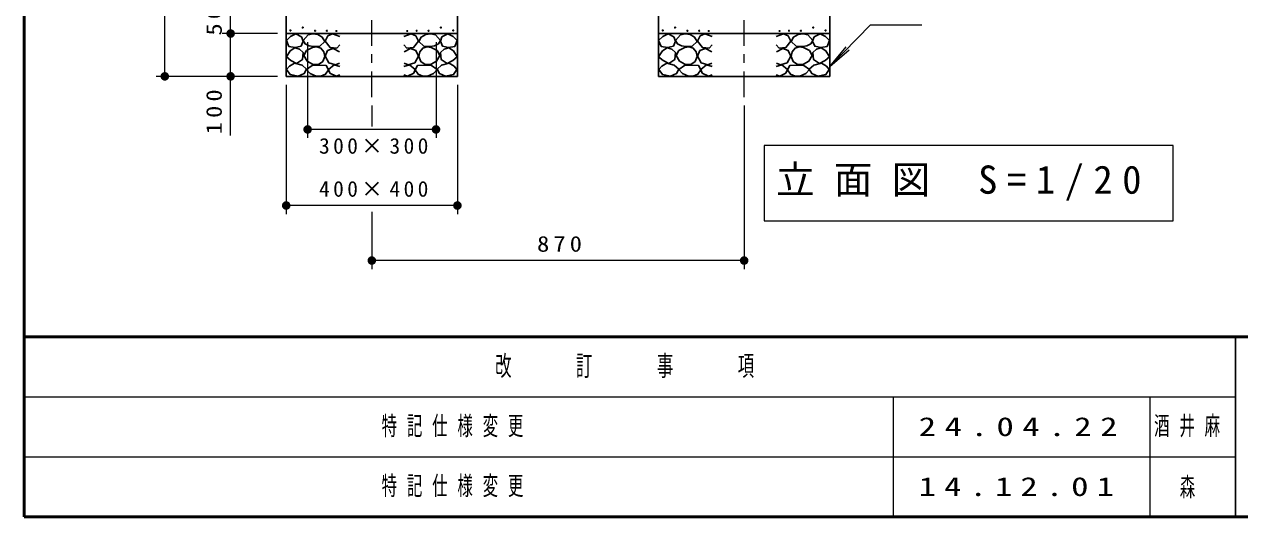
# Model space of a CAD drawing. Units: millimetres on the paper, scale 1:20. Extents: x -805 to -420, y 0 to 267.
# Drawn here: x -805 to -663, y 0 to 57.5 of the extents above; entities that cross this region are included whole.
import ezdxf
from ezdxf.enums import TextEntityAlignment as Align

# ---------------------------------------------------------------- set-up
doc = ezdxf.new("R2010")
doc.units = ezdxf.units.MM
doc.linetypes.add('USER2', pattern=[6, 3, -1, 1, -1])
doc.layers.add('LY_1', color=7, linetype='Continuous', lineweight=25)
doc.styles.add('ＭＳ ゴシック', font='')
doc.styles.get('ＭＳ ゴシック').set_extended_font_data('MS Gothic')

# ---------------------------------------------------------------- blocks, each defined once
blk = doc.blocks.new('filled_dot')
at = {"color": 0, "linetype": 'Continuous', "lineweight": -2, "const_width": 1.25}
blk.add_lwpolyline([(-0.625, 0, 1), (0.625, 0, 1)], format="xyb", close=True, dxfattribs=at)

msp = doc.modelspace()

# ---------------------------------------------------------------- linework, layer by layer
at = {"layer": 'LY_1', "lineweight": 50}
for p, q in [((-805, 267), (-805, 0)), ((-805, 21), (-420, 21)), ((-805, 0), (-420, 0))]:
    msp.add_line(p, q, dxfattribs=at)
at = {"layer": 'LY_1', "lineweight": 13}
for p, q in [((-788.583, 51.424), (-788.583, 78.924)), ((-780.894, 56.424), (-780.894, 58.924)), ((-706.122, 57.452), (-710.898, 52.571)), ((-706.122, 57.452), (-700.122, 57.452)), ((-775.399, 56.424), (-781.894, 56.424)), ((-775.399, 56.424), (-781.894, 56.424)), ((-780.894, 44.52), (-780.894, 56.424)), ((-771.899, 55.424), (-771.899, 44.225)), ((-756.899, 55.424), (-756.899, 44.225)), ((-710.898, 52.571), (-708.995, 54.89)), ((-710.898, 52.571), (-708.621, 54.524)), ((-775.399, 51.424), (-789.583, 51.424)), ((-775.399, 51.424), (-781.894, 51.424)), ((-774.399, 50.424), (-774.399, 35.338)), ((-754.399, 50.424), (-754.399, 35.338)), ((-764.399, 48), (-764.399, 45.585)), ((-720.898, 48), (-720.898, 28.911)), ((-756.899, 45.225), (-771.899, 45.225)), ((-718.567, 43.362), (-718.567, 34.562)), ((-670.767, 43.362), (-718.567, 43.362)), ((-670.767, 34.562), (-670.767, 43.362)), ((-754.399, 36.338), (-774.399, 36.338)), ((-764.399, 35.585), (-764.399, 28.911)), ((-718.567, 34.562), (-670.767, 34.562)), ((-720.898, 29.911), (-764.399, 29.911)), ((-805, 14), (-663.5, 14)), ((-703.5, 14), (-703.5, 0)), ((-673.5, 14), (-673.5, 0)), ((-805, 7), (-663.5, 7))]:
    msp.add_line(p, q, dxfattribs=at)
at = {"layer": 'LY_1', "linetype": 'USER2', "lineweight": 13}
for p, q in [((-764.399, 49), (-764.399, 78.924)), ((-720.898, 49), (-720.898, 78.924))]:
    msp.add_line(p, q, dxfattribs=at)
at = {"layer": 'LY_1'}
for p, q in [((-774.399, 58.924), (-774.399, 51.424)), ((-754.399, 58.924), (-754.399, 51.424)), ((-730.898, 58.924), (-730.898, 51.424)), ((-710.898, 58.924), (-710.898, 51.424)), ((-774.399, 56.424), (-754.399, 56.424)), ((-710.898, 56.424), (-730.898, 56.424)), ((-774.399, 51.424), (-754.399, 51.424)), ((-710.898, 51.424), (-730.898, 51.424)), ((-663.5, 21), (-663.5, 0))]:
    msp.add_line(p, q, dxfattribs=at)
for points in [[(-773.276, 56.394), (-773.91, 56.093), (-774.385, 55.618), (-774.084, 54.921), (-773.356, 54.778), (-772.658, 54.937), (-772.405, 55.523), (-772.595, 56.03)], [(-771.305, 56.399), (-771.832, 56.263), (-772.413, 55.628), (-772.184, 55.209), (-771.726, 54.972), (-771.21, 54.899), (-770.467, 54.966), (-769.9, 55.507), (-770.183, 56.007), (-770.717, 56.317)], [(-757.492, 56.399), (-756.965, 56.263), (-756.384, 55.628), (-756.614, 55.209), (-757.071, 54.972), (-757.587, 54.899), (-758.33, 54.966), (-758.898, 55.507), (-758.614, 56.007), (-758.081, 56.317)], [(-755.521, 56.394), (-754.887, 56.093), (-754.412, 55.618), (-754.713, 54.921), (-755.442, 54.778), (-756.139, 54.937), (-756.392, 55.523), (-756.202, 56.03)], [(-729.776, 56.394), (-730.41, 56.093), (-730.885, 55.618), (-730.584, 54.921), (-729.855, 54.778), (-729.158, 54.937), (-728.905, 55.523), (-729.095, 56.03)], [(-727.805, 56.399), (-728.332, 56.263), (-728.913, 55.628), (-728.683, 55.209), (-728.226, 54.972), (-727.71, 54.899), (-726.967, 54.966), (-726.399, 55.507), (-726.683, 56.007), (-727.216, 56.317)], [(-713.992, 56.399), (-713.465, 56.263), (-712.884, 55.628), (-713.113, 55.209), (-713.571, 54.972), (-714.087, 54.899), (-714.83, 54.966), (-715.397, 55.507), (-715.114, 56.007), (-714.58, 56.317)], [(-712.021, 56.394), (-711.387, 56.093), (-710.912, 55.618), (-711.213, 54.921), (-711.941, 54.778), (-712.639, 54.937), (-712.892, 55.523), (-712.702, 56.03)], [(-773.403, 54.746), (-773.942, 54.398), (-774.385, 53.717), (-773.878, 53.257), (-773.213, 52.94), (-772.516, 53.384), (-772.437, 54.224), (-772.845, 54.586)], [(-771.94, 53.182), (-771.319, 52.837), (-770.643, 52.79), (-770.129, 53.152), (-769.886, 53.75), (-769.998, 54.287), (-770.346, 54.696), (-770.811, 54.86), (-771.346, 54.804), (-772.035, 54.435), (-772.332, 53.858)], [(-756.857, 53.182), (-757.479, 52.837), (-758.155, 52.79), (-758.668, 53.152), (-758.911, 53.75), (-758.8, 54.287), (-758.452, 54.696), (-757.986, 54.86), (-757.452, 54.804), (-756.762, 54.435), (-756.465, 53.858)], [(-755.394, 54.746), (-754.856, 54.398), (-754.412, 53.717), (-754.919, 53.257), (-755.585, 52.94), (-756.282, 53.384), (-756.361, 54.224), (-755.953, 54.586)], [(-729.903, 54.746), (-730.441, 54.398), (-730.885, 53.717), (-730.378, 53.257), (-729.712, 52.94), (-729.015, 53.384), (-728.936, 54.224), (-729.344, 54.586)], [(-728.44, 53.182), (-727.818, 52.837), (-727.142, 52.79), (-726.629, 53.152), (-726.386, 53.75), (-726.497, 54.287), (-726.845, 54.696), (-727.311, 54.86), (-727.845, 54.804), (-728.535, 54.435), (-728.832, 53.858)], [(-713.357, 53.182), (-713.978, 52.837), (-714.654, 52.79), (-715.168, 53.152), (-715.411, 53.75), (-715.299, 54.287), (-714.951, 54.696), (-714.486, 54.86), (-713.951, 54.804), (-713.262, 54.435), (-712.965, 53.858)], [(-711.894, 54.746), (-711.355, 54.398), (-710.912, 53.717), (-711.419, 53.257), (-712.084, 52.94), (-712.781, 53.384), (-712.86, 54.224), (-712.452, 54.586)], [(-773.444, 52.95), (-774.013, 52.631), (-774.351, 52.208), (-773.947, 51.642), (-773.004, 51.439), (-772.289, 51.758), (-772.015, 52.263), (-772.555, 52.719)], [(-770.589, 52.743), (-771.373, 52.702), (-772.035, 52.229), (-771.602, 51.77), (-770.913, 51.459), (-770.348, 51.451), (-769.805, 51.675), (-769.467, 52.202), (-769.724, 52.689)], [(-758.209, 52.743), (-757.425, 52.702), (-756.763, 52.229), (-757.195, 51.77), (-757.884, 51.459), (-758.449, 51.451), (-758.992, 51.675), (-759.33, 52.202), (-759.074, 52.689)], [(-755.353, 52.95), (-754.785, 52.631), (-754.447, 52.208), (-754.85, 51.642), (-755.793, 51.439), (-756.509, 51.758), (-756.782, 52.263), (-756.243, 52.719)], [(-729.944, 52.95), (-730.512, 52.631), (-730.85, 52.208), (-730.447, 51.642), (-729.504, 51.439), (-728.788, 51.758), (-728.515, 52.263), (-729.054, 52.719)], [(-727.088, 52.743), (-727.872, 52.702), (-728.534, 52.229), (-728.102, 51.77), (-727.413, 51.459), (-726.848, 51.451), (-726.305, 51.675), (-725.967, 52.202), (-726.223, 52.689)], [(-714.708, 52.743), (-713.924, 52.702), (-713.262, 52.229), (-713.695, 51.77), (-714.384, 51.459), (-714.949, 51.451), (-715.492, 51.675), (-715.83, 52.202), (-715.573, 52.689)], [(-711.853, 52.95), (-711.284, 52.631), (-710.946, 52.208), (-711.35, 51.642), (-712.293, 51.439), (-713.008, 51.758), (-713.282, 52.263), (-712.742, 52.719)]]:
    msp.add_lwpolyline(points, close=True, dxfattribs=at)
for points in [[(-768.149, 56.089), (-769.004, 56.406), (-769.543, 56.136), (-769.86, 55.534), (-769.274, 54.774), (-768.497, 54.711), (-768.149, 55.107)], [(-760.649, 56.089), (-759.793, 56.406), (-759.255, 56.136), (-758.938, 55.534), (-759.524, 54.774), (-760.3, 54.711), (-760.649, 55.107)], [(-724.648, 56.089), (-725.504, 56.406), (-726.042, 56.136), (-726.359, 55.534), (-725.773, 54.774), (-724.997, 54.711), (-724.648, 55.107)], [(-717.148, 56.089), (-716.293, 56.406), (-715.754, 56.136), (-715.437, 55.534), (-716.023, 54.774), (-716.8, 54.711), (-717.148, 55.107)], [(-768.165, 54.283), (-768.925, 54.679), (-769.559, 54.425), (-769.86, 53.776), (-769.416, 53), (-768.656, 52.762), (-768.165, 52.968)], [(-760.633, 54.283), (-759.872, 54.679), (-759.239, 54.425), (-758.938, 53.776), (-759.381, 53), (-760.142, 52.762), (-760.633, 52.968)], [(-724.664, 54.283), (-725.425, 54.679), (-726.058, 54.425), (-726.359, 53.776), (-725.916, 53), (-725.155, 52.762), (-724.664, 52.968)], [(-717.132, 54.283), (-716.372, 54.679), (-715.738, 54.425), (-715.437, 53.776), (-715.881, 53), (-716.641, 52.762), (-717.132, 52.968)], [(-768.149, 52.556), (-768.814, 52.762), (-769.464, 52.208), (-769.289, 51.811), (-768.561, 51.447), (-768.149, 51.606)], [(-760.649, 52.556), (-759.983, 52.762), (-759.334, 52.208), (-759.508, 51.811), (-760.237, 51.447), (-760.649, 51.606)], [(-724.648, 52.556), (-725.314, 52.762), (-725.963, 52.208), (-725.789, 51.811), (-725.06, 51.447), (-724.648, 51.606)], [(-717.148, 52.556), (-716.483, 52.762), (-715.833, 52.208), (-716.008, 51.811), (-716.736, 51.447), (-717.148, 51.606)]]:
    msp.add_lwpolyline(points, dxfattribs=at)
for centre in [(-773.91, 56.79), (-772.468, 57.123), (-769.643, 56.75), (-759.155, 56.75), (-756.329, 57.123), (-754.887, 56.79), (-730.41, 56.79), (-728.968, 57.123), (-726.142, 56.75), (-715.654, 56.75), (-712.829, 57.123), (-711.387, 56.79), (-771.027, 56.743), (-768.535, 56.723), (-760.263, 56.723), (-757.771, 56.743), (-727.526, 56.743), (-725.034, 56.723), (-716.762, 56.723), (-714.27, 56.743)]:
    msp.add_circle(centre, 0.05, dxfattribs=at)

# ---------------------------------------------------------------- block references
at = {"layer": 'LY_1', "lineweight": 13, "xscale": 0.4, "yscale": 0.4}
for p, rotation in [((-780.894, 56.424), 90), ((-780.894, 56.424), 270), ((-788.583, 51.424), 90), ((-780.894, 51.424), 90), ((-756.899, 45.225), 180), ((-754.399, 36.338), 180), ((-720.898, 29.911), 180)]:
    msp.add_blockref('filled_dot', p, dxfattribs=dict(at, rotation=rotation))
for p in [(-771.899, 45.225), (-774.399, 36.338), (-764.399, 29.911)]:
    msp.add_blockref('filled_dot', p, dxfattribs=at)

# ---------------------------------------------------------------- texts
at = {"layer": 'LY_1', "style": 'ＭＳ ゴシック', "width": 0.6}
msp.add_text('森', height=2.199, dxfattribs=at).set_placement((-670, 3.5), align=Align.MIDDLE_LEFT)
at = {"layer": 'LY_1', "char_height": 1.833, "attachment_point": 8, "rotation": 90, "style": 'ＭＳ ゴシック'}
for s, insert in [('\\T1.34;\\W1.15;50', (-781.894, 58.102)), ('\\T1.33;\\W1.15;100', (-781.894, 47.52))]:
    msp.add_mtext(s, dxfattribs=dict(at, insert=insert))
at = {"layer": 'LY_1', "style": 'ＭＳ ゴシック'}
for s, insert, char_height, attachment_point in [('\\T1.32;300×300', (-763.979, 44.225), 1.833, 2), ('\\T1.5;立面図\\~S=1/20', (-717.167, 38.962), 3.299, 4), ('\\T1.32;400×400', (-763.979, 37.338), 1.833, 8), ('\\T1.33;\\W1.15;870', (-742.233, 30.911), 1.833, 8), ('\\T1.64;\\W0.6;改\u3000\u3000訂\u3000\u3000事\u3000\u3000項', (-734.25, 17.5), 2.346, 5), ('\\T1.64;\\W0.6;特記仕様変更', (-763.25, 10.5), 2.199, 4), ('\\T1.5;\\W1.35;24.04.22', (-700.5, 10.5), 2.199, 4), ('\\T1.64;\\W0.6;酒井麻', (-673, 10.5), 2.199, 4), ('\\T1.64;\\W0.6;特記仕様変更', (-763.25, 3.5), 2.199, 4), ('\\T1.47;\\W1.35;14.12.01', (-700.5, 3.5), 2.199, 4)]:
    msp.add_mtext(s, dxfattribs=dict(at, insert=insert, char_height=char_height, attachment_point=attachment_point))

doc.saveas('drawing.dxf')
